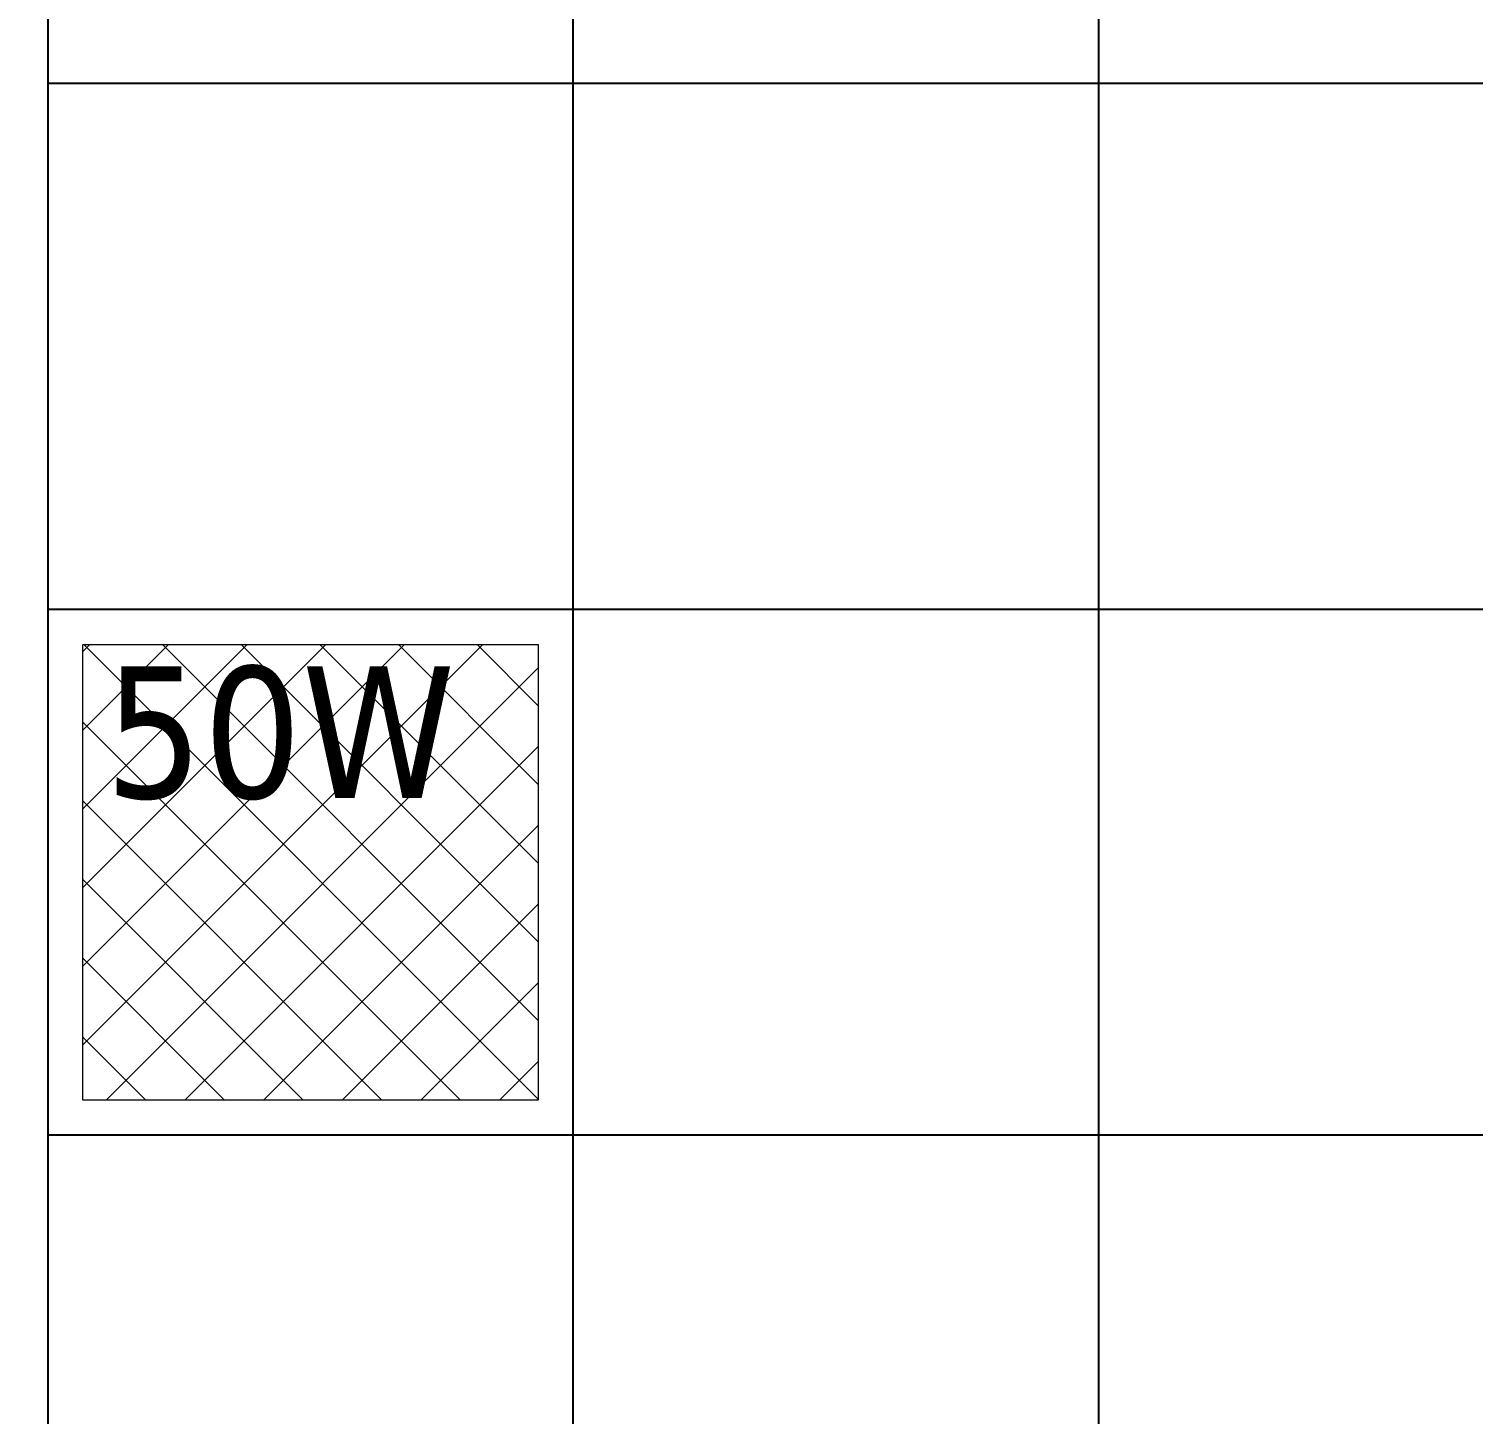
# Model space of a CAD drawing. Header units: centimetres. Extents: x 405564 to 502064, y 46284 to 60634.
# Drawn here: x 454057.6 to 454222.5, y 52370.7 to 52528.8 of the extents above; entities that cross this region are included whole.
import ezdxf
from ezdxf import colors
from ezdxf.entities.mleader import LeaderData, LeaderLine
from ezdxf.math import Vec2, Vec3
from ezdxf.xclip import XClip

# ---------------------------------------------------------------- set-up
doc = ezdxf.new("R2010")
doc.units = ezdxf.units.CM
doc.header["$XCLIPFRAME"] = 0
doc.linetypes.add('DASHED', pattern=[19.05, 12.7, -6.35])
doc.layers.get('0').update_dxf_attribs({"color": 8, "lineweight": 9})
for name, color, linetype, lineweight in [('---___EB_draft00_ALTYAPI_helikoptermania', 8, 'Continuous', 0), ('0-KRCN-AYDINLATMA-130426', 8, 'Continuous', 9), ('0-KRCN-MİMARİ-220526', 8, 'Continuous', 9), ('OL_Ic', 8, 'Continuous', 9)]:
    doc.layers.add(name, color=color, linetype=linetype, lineweight=lineweight)
for name, color, linetype in [('0-KRCN-ASMATAVAN-130426', 8, 'Continuous'), ('AS_DUV', 8, 'Continuous'), ('AS_PYZ_BINA', 8, 'Continuous')]:
    doc.layers.add(name, color=color, linetype=linetype)
doc.styles.add('Normal_ITL', font='swissi.ttf')
doc.styles.add('TAHOMA', font='tahoma.ttf')

# ---------------------------------------------------------------- blocks, each defined once
blk = doc.blocks.new('50W 60x60 cm  SIVA ALTI LED ARMATÜR')
at = {"layer": '0-KRCN-AYDINLATMA-130426'}
h = blk.add_hatch(dxfattribs=at)
h.set_pattern_fill('ANSI37', color=256, scale=0.2)
h.paths.add_polyline_path([(-2.6, 2.594), (2.6, 2.594), (2.6, -2.606), (-2.6, -2.606)])
for points in [[(-3, 2.994), (3, 2.994), (3, -3.007), (-3, -3.007)], [(-2.6, 2.594), (2.6, 2.594), (2.6, -2.606), (-2.6, -2.606)]]:
    blk.add_lwpolyline(points, close=True, dxfattribs=at)
at = {"layer": '0-KRCN-AYDINLATMA-130426', "insert": (-2.35, 2.344), "char_height": 1.5, "attachment_point": 1, "style": 'TAHOMA'}
blk.add_mtext_dynamic_manual_height_columns('{\\fTahoma|b0|i0|c162|p34;50W}', width=1.5, gutter_width=1.25, heights=[0], dxfattribs=at)
blk = doc.blocks.new('G$C27E741DA')
at = {"layer": '0-KRCN-AYDINLATMA-130426', "xscale": 10, "yscale": 10, "zscale": 10}
blk.add_blockref('50W 60x60 cm  SIVA ALTI LED ARMATÜR', (16025.68, 5298.55), dxfattribs=at)
blk = doc.blocks.new('OPK-site-surrounding-R01')
at = {"layer": '---___EB_draft00_ALTYAPI_helikoptermania', "linetype": 'DASHED', "ltscale": 10}
blk.add_lwpolyline([(-21668.13, -4404.86), (1451.36, 6572.38)], dxfattribs=at)
blk = doc.blocks.new('A$C6A10306C')
ref = blk.add_blockref('OPK-site-surrounding-R01', (5135.68, -3851.45))
XClip(ref).set_block_clipping_path([(-5135.679684336, -9648.5463532069), (26364.320315664, 3851.4536467931)])
blk = doc.blocks.new('A$Ca63a641c')
at = {"layer": 'AS_PYZ_BINA'}
ml = blk.add_multileader_mtext('Standard', dxfattribs=at)
ml.set_content('EST boyalı panel çit ve panel çit kapı (AS 51.101)', color=256, style='Normal_ITL')
ml.set_leader_properties()
ml.build(insert=Vec2(0, 0))
ml.multileader.update_dxf_attribs({"dogleg_length": 0.379, "arrow_head_size": 17.04, "scale": 75})
ctx = ml.context
ctx.base_point, ctx.scale, ctx.char_height, ctx.arrow_head_size, ctx.landing_gap_size, ctx.plane_origin = Vec3(140.51, 464.3), 75, 20, 17.04, 14.2, Vec3(92.51, 620.11)
notes = []
notes.append((ctx, [(0, (1, 1, 0), (112.11, 464.3), (1, 0), 28.4, [(0, [(68.5, 410)], 0, [])])]))
ctx.mtext.insert, ctx.mtext.width, ctx.mtext.flow_direction = Vec3(154.71, 477.51), 604.5634, 5
for ctx, leaders in notes:
    for number, flags, end, landing, length, lines in leaders:
        leader = LeaderData()
        leader.index, (leader.has_last_leader_line, leader.has_dogleg_vector, leader.attachment_direction) = number, flags
        leader.last_leader_point, leader.dogleg_vector, leader.dogleg_length = Vec3(end), Vec3(landing), length
        for number, points, colour, breaks in lines:
            line = LeaderLine()
            line.index, line.vertices, line.color, line.breaks = number, Vec3.list(points), colors.encode_raw_color(colour), breaks
            leader.lines.append(line)
        ctx.leaders.append(leader)
blk = doc.blocks.new('A$C85dec720')
at = {"layer": 'OL_Ic'}
blk.add_blockref('A$Ca63a641c', (5315.08, 5344.25, 28.4), dxfattribs=at)
blk = doc.blocks.new('A$C6A10300A')
at = {"layer": 'AS_DUV'}
ref = blk.add_blockref('A$C85dec720', (28900.96, -17748.98), dxfattribs=dict(at, rotation=105.0255580063709))
XClip(ref).set_block_clipping_path([(6220.3367769278, 6783.7313721173), (4126.4071464743, -1017.0000000052), (7354.8298234051, -1883.5969356479), (9448.7594538586, 5917.1344364745)])

msp = doc.modelspace()

# ---------------------------------------------------------------- linework, layer by layer
at = {"layer": '0-KRCN-ASMATAVAN-130426'}
for p, q in [((454059.75, 53422.56), (454059.75, 52222.56)), ((454119.75, 52222.56), (454119.75, 53422.56)), ((454179.75, 52222.56), (454179.75, 53422.56)), ((454059.75, 52522.56), (454839.75, 52522.56)), ((454059.75, 52462.56), (454839.75, 52462.56)), ((454059.75, 52402.56), (454839.75, 52402.56))]:
    msp.add_line(p, q, dxfattribs=at)

# ---------------------------------------------------------------- block references
at = {"layer": '0-KRCN-AYDINLATMA-130426'}
msp.add_blockref('G$C27E741DA', (438064.07, 47134.02), dxfattribs=at)

# ---------------------------------------------------------------- next in the draw order: block references
at = {"layer": '0-KRCN-MİMARİ-220526'}
msp.add_blockref('A$C6A10300A', (438064.07, 60634.02), dxfattribs=at)

# ---------------------------------------------------------------- next in the draw order: block references
msp.add_blockref('A$C6A10306C', (470564.07, 60634.02), dxfattribs=at)

doc.saveas('drawing.dxf')
